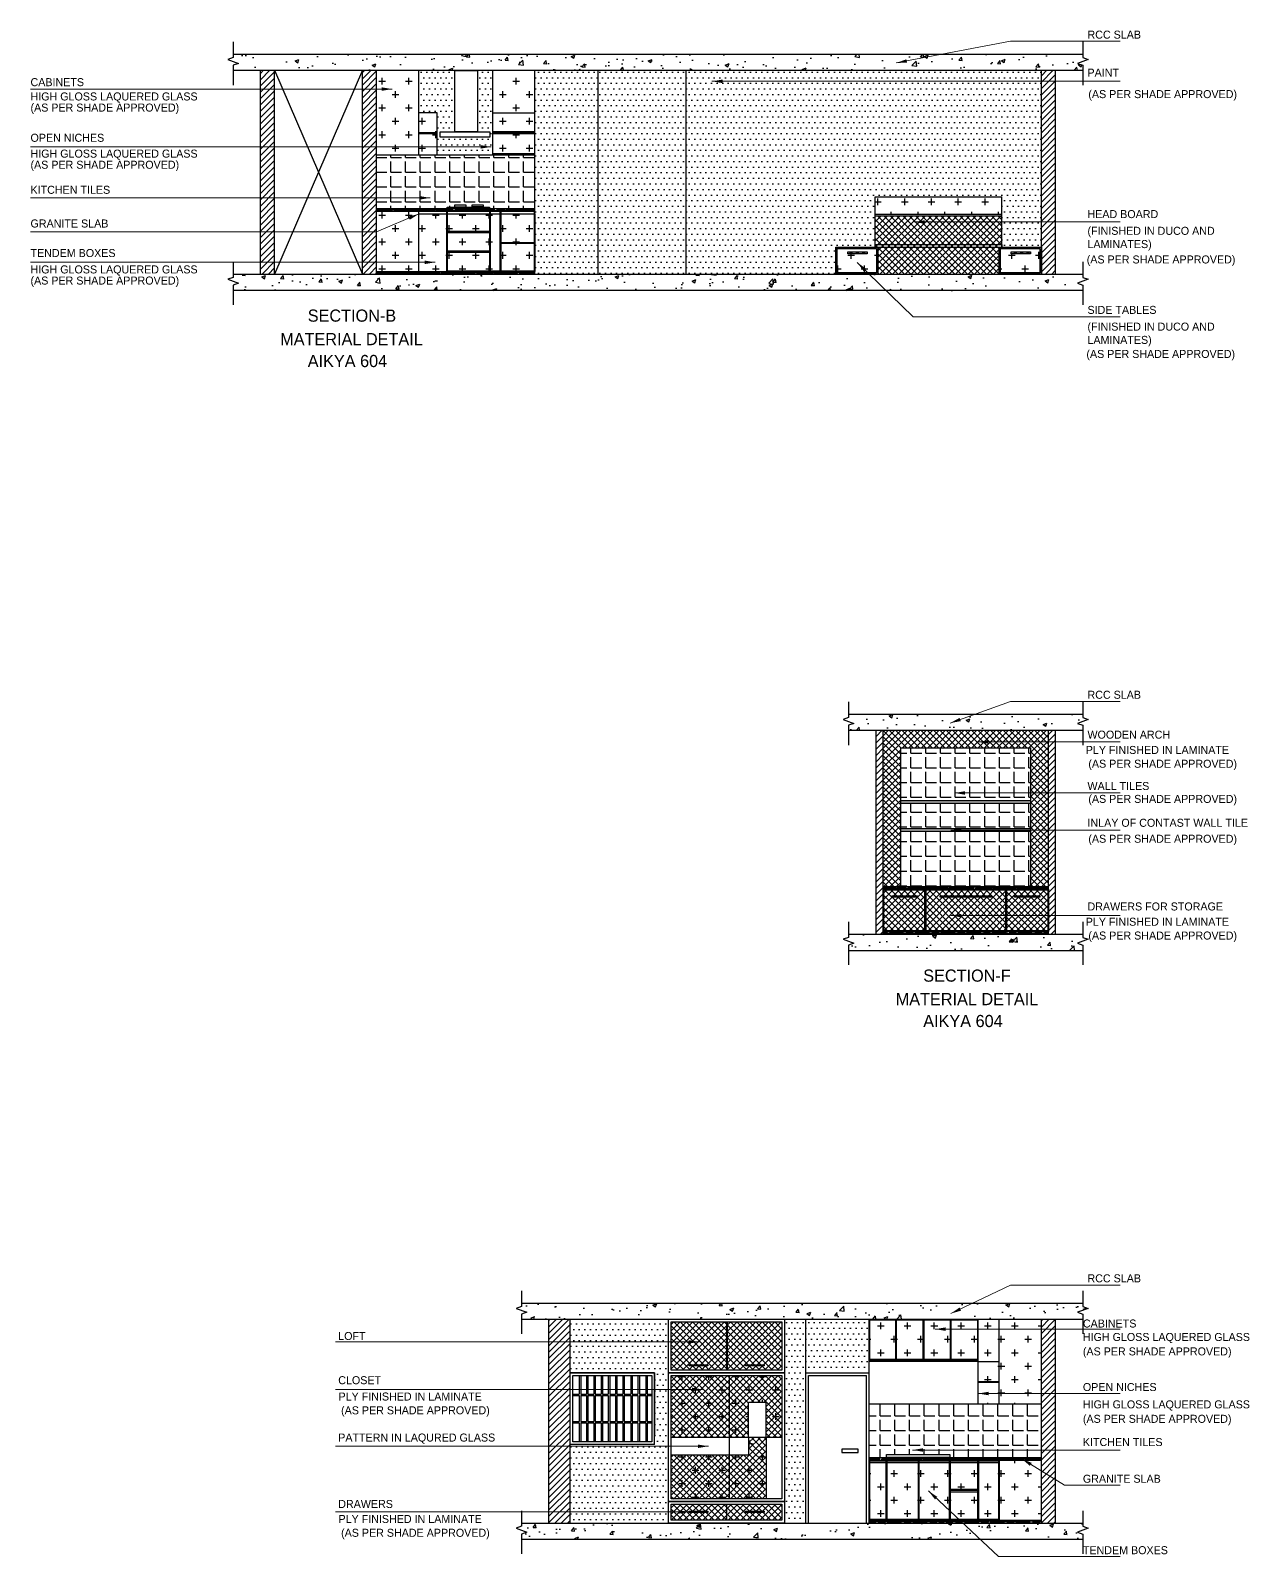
# Model space of a CAD drawing. Header units: millimetres. Extents: x -32588 to 76206, y -105754 to 17102.
# Drawn here: x -27884 to -10555, y -85562 to -63877 of the extents above; entities that cross this region are included whole.
import ezdxf

# ---------------------------------------------------------------- set-up
doc = ezdxf.new("R2010")
doc.units = ezdxf.units.MM
doc.header["$LTSCALE"] = 10
doc.layers.add('A--SPACEREF', color=3, linetype='Continuous')
doc.layers.add('DIMM-1', color=1, linetype='Continuous')
doc.styles.add('ISO', font='isocp2.shx', dxfattribs={"width": 0.8})
doc.dimstyles.new('A-DIM-100', dxfattribs={"dimscale": 100, "dimtxt": 2.25, "dimasz": 1.5, "dimexe": 1, "dimexo": 0.5, "dimgap": 0, "dimtad": 0, "dimdec": 0, "dimzin": 12, "dimdsep": 46, "dimtxsty": 'ISO', "dimblk": 'ARCHTICK', "dimcen": 1, "dimdle": 1, "dimclrd": 8, "dimclre": 8, "dimclrt": 256, "dimadec": 0, "dimazin": 3, "dimtfac": 1, "dimtdec": 0, "dimtmove": 1, "dimatfit": 2, "dimfxl": 1, "dimtvp": 0.75, "dimtolj": 1, "dimtzin": 12, "dimlwd": 18, "dimlwe": 18, "dimarcsym": 0})
pattern_1 = [(0, (-269821.57, -60023.206), (39.6875, 79.375), [0, -79.375])]
pattern_2 = [(0, (-269821.57, -60023.2), (190.5, 190.5), [95.25, -285.75]), (90, (-269773.94, -60070.83), (-190.5, 190.5), [95.25, -285.75])]
pattern_3 = [(0, (0, 5770.39), (55.88, 25.4), [381, -50.8, 127, -25.4]), (0, (33.782, 5783.09), (-25.4, 33.782), [76.2, -8.382, 152.4, -19.05]), (0, (12.7, 5791.979), (132.08, 17.018), [203.2, -35.56, 101.6, -25.4])]

# ---------------------------------------------------------------- blocks, each defined once
blk = doc.blocks.new('_ArchTick')
at = {"color": 0, "const_width": 0.15}
blk.add_lwpolyline([(-0.5, -0.5), (0.5, 0.5)], dxfattribs=at)

msp = doc.modelspace()

# ---------------------------------------------------------------- hatches: boundary and pattern name
h = msp.add_hatch()
h.set_pattern_fill('AR-CONC', color=256, scale=3, style=0)
h.set_pattern_definition([(50, (-269821.57, -60023.2), (546.554, -47.81726), [57.15, -628.65]), (355, (-269821.57, -60023.2), (-105.7285, 573.1699), [45.72, -502.92]), (100.451, (-269776, -60027.2), (440.8275, 525.3501), [48.57, -534.27]), (46.1842, (-269821.6, -59870.8), (813.2371, -126.127), [85.725, -942.975]), (96.6356, (-269753.8, -59881.3), (712.2127, 742.2767), [72.855, -801.405]), (351.184, (-269821.6, -59870.8), (712.2138, 742.2754), [68.58, -754.38]), (21, (-269745.37, -59908.9), (454.84464, -306.79656), [57.15, -628.65]), (326, (-269745.37, -59908.9), (185.4061, 552.5639), [45.72, -502.92]), (71.4514, (-269707.47, -59934.47), (640.2495, 245.7686), [48.57, -534.27]), (37.5, (-269821.57, -60023.2), (9.26581, 253.66512), [0, -496.824, 0, -510.54, 0, -504.825]), (7.5, (-269821.57, -60023.2), (200.459, 300.54172), [0, -291.084, 0, -485.394, 0, -192.405]), (327.5, (-269991.5, -60023.2), (406.77179, -17.18623), [0, -190.5, 0, -594.36, 0, -788.67]), (317.5, (-270067.7, -60023.2), (444.38754, 76.27947), [0, -247.65, 0, -394.716, 0, -560.07])])
h.paths.add_polyline_path([(-12998.9, -64343.4), (-12847.3, -64288.2), (-12923.1, -64260.6), (-12923.1, -64213.6), (-25003.5, -64213.6), (-25003.5, -64260.6), (-25079.3, -64288.2), (-24927.6, -64343.4), (-25003.5, -64371), (-25003.5, -64442.2), (-12923.1, -64442.2), (-12923.1, -64371)])
h.paths.add_polyline_path([(-12998.9, -67468), (-12847.3, -67412.8), (-12923.1, -67385.2), (-12923.1, -67338.2), (-25003.5, -67338.2), (-25003.5, -67385.2), (-25079.3, -67412.8), (-24927.6, -67468), (-25003.5, -67495.6), (-25003.5, -67569.5), (-12923.1, -67569.5), (-12923.1, -67495.6)])
h = msp.add_hatch()
h.set_pattern_fill('ANSI31', color=256, scale=20, style=0)
h.paths.add_polyline_path([(-24413.3, -64442.2), (-24613.3, -64442.2), (-24613.3, -67338.2), (-24413.3, -67338.2)])
h.paths.add_polyline_path([(-13313.3, -64442.2), (-13513.3, -64442.2), (-13513.3, -67338.2), (-13313.3, -67338.2)])
h = msp.add_hatch()
h.set_pattern_fill('ANSI31', color=256, scale=20, style=0)
h.paths.add_polyline_path([(-23163.3, -67338.2), (-22963.3, -67338.2), (-22963.3, -64442.2), (-23163.3, -64442.2)])
h = msp.add_hatch()
h.set_pattern_fill('CROSS', color=256, scale=30, style=0)
h.set_pattern_definition(pattern_2)
h.paths.add_polyline_path([(-22363.3, -64442.2), (-22963.3, -64442.2), (-22963.3, -65648.2), (-22363.3, -65648.2)])
h.paths.add_polyline_path([(-22103.3, -65048.2), (-22363.3, -65048.2), (-22363.3, -65328.4), (-22103.3, -65328.4)])
h.paths.add_polyline_path([(-22103.3, -65338.4), (-22363.3, -65338.4), (-22363.3, -65648.2), (-22103.3, -65648.2)])
h.paths.add_polyline_path([(-20713.3, -64442.2), (-21313.3, -64442.2), (-21313.3, -65048.2), (-20713.3, -65048.2)])
h.paths.add_polyline_path([(-20713.3, -65048.2), (-21313.3, -65048.2), (-21313.3, -65311.4), (-20713.3, -65311.4)])
h.paths.add_polyline_path([(-20713.3, -65341.4), (-21313.3, -65341.4), (-21313.3, -65628.2), (-20713.3, -65628.2)])
h.paths.add_polyline_path([(-22363.3, -66446.2), (-22963.3, -66446.2), (-22963.3, -67300.2), (-22363.3, -67300.2)])
h.paths.add_polyline_path([(-21969, -66484.2), (-22363.3, -66484.2), (-22363.3, -67300.2), (-21969, -67300.2)])
h.paths.add_polyline_path([(-21359.8, -67026.2), (-21959, -67026.2), (-21959, -67290.2), (-21359.8, -67290.2)])
h.paths.add_polyline_path([(-21359.8, -66746.2), (-21959, -66746.2), (-21959, -67006.2), (-21359.8, -67006.2)])
h.paths.add_polyline_path([(-21359.8, -66484.2), (-21959, -66484.2), (-21959, -66726.2), (-21359.8, -66726.2)])
h.paths.add_polyline_path([(-21209.8, -66484.2), (-21349.8, -66484.2), (-21349.8, -67290.2), (-21209.8, -67290.2)])
h.paths.add_polyline_path([(-20723.3, -66484.2), (-21199.8, -66484.2), (-21199.8, -66892.2), (-20723.3, -66892.2)])
h = msp.add_hatch()
h.set_pattern_fill('DOTS', color=256, scale=50, style=0)
h.set_pattern_definition(pattern_1)
h.paths.add_polyline_path([(-22103.3, -65048.2), (-22103.3, -65648.2), (-21313.3, -65648.2), (-21313.3, -64442.2), (-22363.3, -64442.2), (-22363.3, -65048.2)])
h.paths.add_polyline_path([(-21854, -64447), (-21530.3, -64447), (-21530.3, -65317.7), (-21352.7, -65317.7), (-21352.7, -65392.9), (-22060.7, -65392.9), (-22060.7, -65317.7), (-21854, -65317.7)], flags=16)
h = msp.add_hatch()
h.set_pattern_fill('DOTS', color=256, scale=50, style=0)
h.set_pattern_definition(pattern_1)
h.paths.add_polyline_path([(-19813.3, -64442.2), (-20713.3, -64442.2), (-20713.3, -66408.2), (-20713.3, -67338.2), (-19813.3, -67338.2)])
h.paths.add_polyline_path([(-18563.3, -64442.2), (-19813.3, -64442.2), (-19813.3, -67338.2), (-18563.3, -67338.2)])
h.paths.add_polyline_path([(-13513.3, -64442.2), (-18563.3, -64442.2), (-18563.3, -67338.2), (-16437.3, -67338.2), (-16437.3, -66956.2), (-15875.3, -66956.2), (-15875.3, -66918.2), (-15875.3, -66238.2), (-14075.3, -66238.2), (-14075.3, -66918.2), (-14075.3, -66956.2), (-13513.3, -66956.2)])
h = msp.add_hatch()
h.set_pattern_fill('ANGLE', color=256, scale=30, style=0)
h.set_pattern_definition([(0, (-269821.57, -60023.2), (0, 209.55), [152.4, -57.15]), (90, (-269821.57, -60023.2), (-209.55, 1e-14), [152.4, -57.15])])
h.paths.add_polyline_path([(-20713.3, -65648.2), (-22963.3, -65648.2), (-22963.3, -66408.2), (-21959, -66408.2), (-21959, -66385.3), (-21852.6, -66385.3), (-21852.6, -66355.1), (-21694.3, -66355.1), (-21694.3, -66385.3), (-21605.3, -66385.3), (-21605.3, -66354.4), (-21447, -66354.4), (-21447, -66385.3), (-21359.8, -66385.3), (-21359.8, -66408.2), (-20713.3, -66408.2)])
h = msp.add_hatch()
h.set_pattern_fill('CROSS', color=256, scale=30, style=0)
h.set_pattern_definition(pattern_2)
h.paths.add_polyline_path([(-15875.3, -66238.2), (-15875.3, -66488.2), (-14075.3, -66488.2), (-14075.3, -66238.2)])
h.paths.add_polyline_path([(-15857.3, -67318.2), (-15857.3, -66976.2), (-16417.3, -66976.2), (-16417.3, -67318.2)])
h.paths.add_polyline_path([(-15990.9, -67051), (-16264.7, -67051), (-16264.7, -67024.3), (-15990.9, -67024.3)], flags=16)
h.paths.add_polyline_path([(-13533.3, -67318.2), (-13533.3, -66976.2), (-14093.3, -66976.2), (-14093.3, -67318.2)])
h.paths.add_polyline_path([(-13940.7, -67051), (-13940.7, -67024.3), (-13666.9, -67024.3), (-13666.9, -67051)], flags=16)
h = msp.add_hatch()
h.set_pattern_fill('AR-RROOF', color=256, style=0)
h.paths.add_polyline_path([(-22363.3, -66446.2), (-22363.3, -66408.2), (-22963.3, -66408.2), (-22963.3, -66446.2)])
h = msp.add_hatch()
h.set_pattern_fill('AR-RROOF', color=256, style=0)
h.paths.add_polyline_path([(-20713.3, -66446.2), (-20713.3, -66408.2), (-22363.3, -66408.2), (-22363.3, -66446.2)])
h = msp.add_hatch()
h.set_pattern_fill('ANSI37', color=256, scale=20, style=0)
h.set_pattern_definition([(45, (-269821.57, -60023.206), (-44.90128, 44.90128), []), (135, (-269821.57, -60023.206), (-44.90128, -44.90128), [])])
h.paths.add_polyline_path([(-15837.3, -66956.2), (-16437.3, -66956.2), (-16437.3, -67338.2), (-15837.3, -67338.2)])
h.paths.add_polyline_path([(-15857.3, -67318.2), (-16417.3, -67318.2), (-16417.3, -66976.2), (-15857.3, -66976.2)], flags=16)
h.paths.add_polyline_path([(-15990.9, -67024.3), (-15990.9, -67051), (-16264.7, -67051), (-16264.7, -67024.3)], flags=0)
h.paths.add_polyline_path([(-13513.3, -66956.2), (-14113.3, -66956.2), (-14113.3, -67338.2), (-13513.3, -67338.2)])
h.paths.add_polyline_path([(-14093.3, -66976.2), (-13533.3, -66976.2), (-13533.3, -67318.2), (-14093.3, -67318.2)], flags=16)
h.paths.add_polyline_path([(-13940.7, -67024.3), (-13666.9, -67024.3), (-13666.9, -67051), (-13940.7, -67051)], flags=0)
h.paths.add_polyline_path([(-14113.3, -66956.2), (-15837.3, -66956.2), (-15837.3, -67338.2), (-14113.3, -67338.2)])
h.paths.add_polyline_path([(-14075.3, -66918.2), (-15875.3, -66918.2), (-15875.3, -66956.2), (-15837.3, -66956.2), (-14075.3, -66956.2)])
h.paths.add_polyline_path([(-14075.3, -66508.2), (-15875.3, -66508.2), (-15875.3, -66918.2), (-14075.3, -66918.2)])
h = msp.add_hatch()
h.set_pattern_fill('CROSS', color=256, scale=30, style=0)
h.set_pattern_definition(pattern_2)
h.paths.add_polyline_path([(-21199.8, -66902.2), (-21199.8, -67290.2), (-20723.3, -67290.2), (-20723.3, -66902.2)])
h = msp.add_hatch()
h.set_pattern_fill('AR-RROOF', color=256, style=0)
h.paths.add_polyline_path([(-22363.3, -67300.2), (-22363.3, -67338.2), (-20713.3, -67338.2), (-20713.3, -67300.2)])
h.paths.add_polyline_path([(-22963.3, -67300.2), (-22963.3, -67338.2), (-22363.3, -67338.2), (-22363.3, -67300.2)])
h = msp.add_hatch()
h.set_pattern_fill('AR-CONC', color=256, scale=3, style=0)
h.set_pattern_definition([(50, (-295326, -67439.5), (546.554, -47.81726), [57.15, -628.65]), (355, (-295326, -67439.5), (-105.7285, 573.1699), [45.72, -502.92]), (100.451, (-295280.45, -67443.5), (440.8275, 525.3501), [48.57, -534.27]), (46.1842, (-295326, -67287.1), (813.2371, -126.127), [85.725, -942.975]), (96.6356, (-295258.2, -67297.6), (712.2127, 742.2767), [72.855, -801.405]), (351.184, (-295326, -67287.1), (712.2138, 742.2754), [68.58, -754.38]), (21, (-295249.8, -67325.2), (454.84464, -306.79656), [57.15, -628.65]), (326, (-295249.8, -67325.2), (185.4061, 552.5639), [45.72, -502.92]), (71.4514, (-295211.9, -67350.76), (640.2495, 245.7686), [48.57, -534.27]), (37.5, (-295326, -67439.5), (9.26581, 253.66512), [0, -496.824, 0, -510.54, 0, -504.825]), (7.5, (-295326, -67439.5), (200.459, 300.54172), [0, -291.084, 0, -485.394, 0, -192.405]), (327.5, (-295495.92, -67439.5), (406.77179, -17.18623), [0, -190.5, 0, -594.36, 0, -788.67]), (317.5, (-295572.12, -67439.5), (444.38754, 76.27947), [0, -247.65, 0, -394.716, 0, -560.07])])
h.paths.add_polyline_path([(-12923.1, -73750.1), (-12998.9, -73722.5), (-12847.3, -73667.3), (-12923.1, -73639.7), (-12923.1, -73592.7), (-16253.5, -73592.7), (-16253.5, -73639.7), (-16329.3, -73667.3), (-16177.6, -73722.5), (-16253.5, -73750.1), (-16253.5, -73821.3), (-12923.1, -73821.3)])
h.paths.add_polyline_path([(-12998.9, -76847.1), (-12847.3, -76791.9), (-12923.1, -76764.3), (-12923.1, -76717.3), (-16253.5, -76717.3), (-16253.5, -76764.3), (-16329.3, -76791.9), (-16177.6, -76847.1), (-16253.5, -76874.7), (-16253.5, -76948.5), (-12923.1, -76948.5), (-12923.1, -76874.7)])
h = msp.add_hatch()
h.set_pattern_fill('ANSI31', color=256, scale=20, style=0)
h.set_pattern_definition([(45, (-295326, -67439.496), (-44.90128, 44.90128), [])])
h.paths.add_polyline_path([(-15763.3, -73821.3), (-15863.3, -73821.3), (-15863.3, -76717.3), (-15763.3, -76717.3)])
h.paths.add_polyline_path([(-13313.3, -73821.3), (-13413.3, -73821.3), (-13413.3, -76717.3), (-13313.3, -76717.3)])
h = msp.add_hatch()
h.set_pattern_fill('ANSI37', color=256, scale=20, style=0)
h.set_pattern_definition([(45, (-295326, -67439.496), (-44.90128, 44.90128), []), (135, (-295326, -67439.496), (-44.90128, -44.90128), [])])
h.paths.add_polyline_path([(-15173.3, -76089.3), (-15753.3, -76089.3), (-15753.3, -76669.3), (-15173.3, -76669.3)])
h.paths.add_polyline_path([(-15637.6, -76194.4), (-15637.6, -76173.2), (-15273.4, -76173.2), (-15273.4, -76194.4)], flags=16)
h.paths.add_polyline_path([(-14023.3, -76089.3), (-15153.3, -76089.3), (-15153.3, -76669.3), (-14023.3, -76669.3)])
h.paths.add_polyline_path([(-14952.4, -76194.4), (-14952.4, -76173.2), (-14223.9, -76173.2), (-14223.9, -76194.4)], flags=16)
h.paths.add_polyline_path([(-13423.3, -76089.3), (-14003.3, -76089.3), (-14003.3, -76669.3), (-13423.3, -76669.3)])
h.paths.add_polyline_path([(-13897, -76194.4), (-13897, -76173.2), (-13532.8, -76173.2), (-13532.8, -76194.4)], flags=16)
h.paths.add_polyline_path([(-13413.3, -73821.3), (-15763.3, -73821.3), (-15763.3, -76041.3), (-15513.3, -76041.3), (-15513.3, -74071.3), (-13663.3, -74071.3), (-13663.3, -76041.3), (-13413.3, -76041.3)])
h = msp.add_hatch()
h.set_pattern_fill('ANGLE', color=256, scale=30, style=0)
h.set_pattern_definition([(0, (-295326, -67439.5), (0, 209.55), [152.4, -57.15]), (90, (-295326, -67439.5), (-209.55, 1e-14), [152.4, -57.15])])
h.paths.add_polyline_path([(-13663.3, -74071.3), (-15513.3, -74071.3), (-15513.3, -74818.3), (-13663.3, -74818.3)])
h.paths.add_polyline_path([(-13663.3, -74856.3), (-15513.3, -74856.3), (-15513.3, -75218.3), (-13663.3, -75218.3)])
h.paths.add_polyline_path([(-13663.3, -75256.3), (-15513.3, -75256.3), (-15513.3, -76041.3), (-13663.3, -76041.3)])
h = msp.add_hatch(color=256)
h.paths.add_polyline_path([(-13663.3, -74818.3), (-15513.3, -74818.3), (-15513.3, -74856.3), (-13663.3, -74856.3)])
h.paths.add_polyline_path([(-13663.3, -75218.3), (-15513.3, -75218.3), (-15513.3, -75256.3), (-13663.3, -75256.3)])
h = msp.add_hatch()
h.set_pattern_fill('AR-RROOF', color=256, style=0)
h.paths.add_polyline_path([(-15763.3, -76041.3), (-15763.3, -76079.3), (-15163.3, -76079.3), (-13413.3, -76079.3), (-13413.3, -76041.3)])
h.paths.add_polyline_path([(-13413.3, -76717.3), (-13413.3, -76679.3), (-14013.3, -76679.3), (-15763.3, -76679.3), (-15763.3, -76717.3)])
h = msp.add_hatch()
h.set_pattern_fill('AR-CONC', color=256, scale=3, style=0)
h.set_pattern_definition([(50, (-288640.84, -75808.56), (546.554, -47.81726), [57.15, -628.65]), (355, (-288640.84, -75808.56), (-105.7285, 573.1699), [45.72, -502.92]), (100.451, (-288595.3, -75812.55), (440.8275, 525.3501), [48.57, -534.27]), (46.1842, (-288640.84, -75656.16), (813.2371, -126.127), [85.725, -942.975]), (96.6356, (-288573.1, -75666.7), (712.2127, 742.2767), [72.855, -801.405]), (351.184, (-288640.8, -75656.2), (712.2138, 742.2754), [68.58, -754.38]), (21, (-288564.64, -75694.26), (454.84464, -306.79656), [57.15, -628.65]), (326, (-288564.64, -75694.26), (185.4061, 552.5639), [45.72, -502.92]), (71.4514, (-288526.74, -75719.83), (640.2495, 245.7686), [48.57, -534.27]), (37.5, (-288640.84, -75808.56), (9.26581, 253.66512), [0, -496.824, 0, -510.54, 0, -504.825]), (7.5, (-288640.84, -75808.56), (200.459, 300.54172), [0, -291.084, 0, -485.394, 0, -192.405]), (327.5, (-288810.77, -75808.56), (406.77179, -17.18623), [0, -190.5, 0, -594.36, 0, -788.67]), (317.5, (-288886.97, -75808.56), (444.38754, 76.27947), [0, -247.65, 0, -394.716, 0, -560.07])])
h.paths.add_polyline_path([(-12847.3, -82036.4), (-12923.1, -82008.8), (-12923.1, -81961.8), (-20903.5, -81961.8), (-20903.5, -82008.8), (-20979.3, -82036.4), (-20827.6, -82091.6), (-20903.5, -82119.2), (-20903.5, -82190.4), (-12923.1, -82190.4), (-12923.1, -82119.2), (-12998.9, -82091.6)])
h.paths.add_polyline_path([(-12998.9, -85216.2), (-12847.3, -85161), (-12923.1, -85133.4), (-12923.1, -85086.4), (-20903.5, -85086.4), (-20903.5, -85133.4), (-20979.3, -85161), (-20827.6, -85216.2), (-20903.5, -85243.8), (-20903.5, -85317.6), (-12923.1, -85317.6), (-12923.1, -85243.8)])
h = msp.add_hatch()
h.set_pattern_fill('ANSI31', color=256, scale=20, style=0)
h.set_pattern_definition([(45, (-288640.84, -75808.56), (-44.90128, 44.90128), [])])
h.paths.add_polyline_path([(-20213.3, -82190.4), (-20513.3, -82190.4), (-20513.3, -85086.4), (-20213.3, -85086.4)])
h.paths.add_polyline_path([(-13313.3, -82190.4), (-13513.3, -82190.4), (-13513.3, -85086.4), (-13313.3, -85086.4)])
h = msp.add_hatch()
h.set_pattern_fill('DOTS', color=256, scale=50, style=0)
h.set_pattern_definition([(0, (0, 5770.39), (39.6875, 79.375), [0, -79.375])])
h.paths.add_polyline_path([(-20213.3, -83970.1), (-20213.3, -85086.4), (-18813.3, -85086.4), (-18813.3, -84782.4), (-18813.3, -82952.4), (-18813.3, -82190.4), (-20213.3, -82190.4), (-20213.3, -82952.4), (-19013.3, -82952.4), (-19013.3, -83852.4), (-19013.3, -83970.1)])
h = msp.add_hatch()
h.set_pattern_fill('ANSI37', color=256, scale=20, style=0)
h.set_pattern_definition([(45, (-288640.84, -75808.56), (-44.90128, 44.90128), []), (135, (-288640.84, -75808.56), (-44.90128, -44.90128), [])])
h.paths.add_polyline_path([(-17950.3, -82990.4), (-18775.3, -82990.4), (-18775.3, -83867.4), (-17950.3, -83867.4)])
h.paths.add_polyline_path([(-17950.3, -84117.4), (-18775.3, -84117.4), (-18775.3, -84744.4), (-17950.3, -84744.4)])
h.paths.add_polyline_path([(-17425.3, -83867.4), (-17675.3, -83867.4), (-17675.3, -84117.4), (-17950.3, -84117.4), (-17950.3, -84744.4), (-17425.3, -84744.4)])
h.paths.add_polyline_path([(-17201.3, -82990.4), (-17950.3, -82990.4), (-17950.3, -83867.4), (-17675.3, -83867.4), (-17675.3, -83367.4), (-17425.3, -83367.4), (-17425.3, -83867.4), (-17201.3, -83867.4)])
h.paths.add_polyline_path([(-17988.3, -82228.4), (-18775.3, -82228.4), (-18775.3, -82914.4), (-17988.3, -82914.4)])
h.paths.add_polyline_path([(-18256.3, -82837.5), (-18256.3, -82854.3), (-18521.2, -82854.3), (-18521.2, -82837.5)], flags=16)
h.paths.add_polyline_path([(-17201.3, -82228.4), (-17978.3, -82228.4), (-17978.3, -82914.4), (-17201.3, -82914.4)])
h.paths.add_polyline_path([(-17456, -82837.5), (-17456, -82854.3), (-17720.9, -82854.3), (-17720.9, -82837.5)], flags=16)
h.paths.add_polyline_path([(-17988.3, -84820.4), (-18775.3, -84820.4), (-18775.3, -85048.4), (-17988.3, -85048.4)])
h.paths.add_polyline_path([(-18256.3, -84937.4), (-18521.2, -84937.4), (-18521.2, -84920.5), (-18256.3, -84920.5)], flags=16)
h.paths.add_polyline_path([(-17201.3, -84820.4), (-17988.3, -84820.4), (-17988.3, -85048.4), (-17201.3, -85048.4)])
h.paths.add_polyline_path([(-17720.9, -84920.5), (-17456, -84920.5), (-17456, -84937.4), (-17720.9, -84937.4)], flags=16)
h = msp.add_hatch()
h.set_pattern_fill('DOTS', color=256, scale=50, style=0)
h.set_pattern_definition([(0, (-288640.84, -75808.56), (39.6875, 79.375), [0, -79.375])])
h.paths.add_polyline_path([(-15963.3, -82190.4), (-16863.3, -82190.4), (-16863.3, -82952.4), (-15963.3, -82952.4)])
h.paths.add_polyline_path([(-16863.3, -82190.4), (-17163.3, -82190.4), (-17163.3, -82952.4), (-17163.3, -84782.4), (-17163.3, -85086.4), (-16863.3, -85086.4)])
h = msp.add_hatch()
h.set_pattern_fill('CROSS', color=256, scale=30, style=0)
h.set_pattern_definition([(0, (-288640.84, -75808.56), (190.5, 190.5), [95.25, -285.75]), (90, (-288593.21, -75856.19), (-190.5, 190.5), [95.25, -285.75])])
h.paths.add_polyline_path([(-14113.3, -85048.4), (-13513.3, -85048.4), (-13513.3, -84194.4), (-14113.3, -84194.4)])
h.paths.add_polyline_path([(-14123.3, -84224.4), (-14403.3, -84224.4), (-14403.3, -85038.4), (-14123.3, -85038.4)])
h.paths.add_polyline_path([(-14423.3, -84224.4), (-14803.3, -84224.4), (-14803.3, -84611.4), (-14423.3, -84611.4)])
h.paths.add_polyline_path([(-14423.3, -84641.4), (-14803.3, -84641.4), (-14803.3, -85038.4), (-14423.3, -85038.4)])
h.paths.add_polyline_path([(-15253.3, -85038.4), (-14823.3, -85038.4), (-14823.3, -84224.4), (-15253.3, -84224.4)])
h.paths.add_polyline_path([(-15703.3, -85038.4), (-15263.3, -85038.4), (-15263.3, -84224.4), (-15703.3, -84224.4)])
h.paths.add_polyline_path([(-15953.3, -85038.4), (-15723.3, -85038.4), (-15723.3, -84224.4), (-15953.3, -84224.4)])
h.paths.add_polyline_path([(-14113.3, -83396.4), (-13513.3, -83396.4), (-13513.3, -82190.4), (-14113.3, -82190.4)])
h.paths.add_polyline_path([(-14113.3, -83083.5), (-14413.3, -83083.5), (-14413.3, -83396.4), (-14113.3, -83396.4)])
h.paths.add_polyline_path([(-14113.3, -83073.5), (-14113.3, -82793.4), (-14413.3, -82793.4), (-14413.3, -83073.5)])
h.paths.add_polyline_path([(-14113.3, -82190.4), (-14413.3, -82190.4), (-14413.3, -82793.4), (-14113.3, -82793.4)])
h.paths.add_polyline_path([(-14423.3, -82200.4), (-14800.8, -82200.4), (-14800.8, -82763.4), (-14423.3, -82763.4)])
h.paths.add_polyline_path([(-14810.8, -82200.4), (-15178.3, -82200.4), (-15178.3, -82763.4), (-14810.8, -82763.4)])
h.paths.add_polyline_path([(-15198.3, -82200.4), (-15575.8, -82200.4), (-15575.8, -82763.4), (-15198.3, -82763.4)])
h.paths.add_polyline_path([(-15953.3, -82763.4), (-15585.8, -82763.4), (-15585.8, -82200.4), (-15953.3, -82200.4)])
h = msp.add_hatch()
h.set_pattern_fill('CROSS', color=256, scale=30, style=0)
h.set_pattern_definition([(0, (0, 5770.39), (190.5, 190.5), [95.25, -285.75]), (90, (47.62, 5722.76), (-190.5, 190.5), [95.25, -285.75])])
h.paths.add_polyline_path([(-17950.3, -84117.4), (-17950.3, -83867.4), (-18775.3, -83867.4), (-18775.3, -84117.4)], flags=16)
h.paths.add_polyline_path([(-17675.3, -84117.4), (-17675.3, -83867.4), (-17950.3, -83867.4), (-17950.3, -84117.4)], flags=16)
h.paths.add_polyline_path([(-17425.3, -83367.4), (-17675.3, -83367.4), (-17675.3, -83867.4), (-17425.3, -83867.4)], flags=16)
h.paths.add_polyline_path([(-18775.3, -84744.4), (-17425.3, -84744.4), (-17425.3, -83867.4), (-17201.3, -83867.4), (-17201.3, -82990.4), (-18775.3, -82990.4)])
h = msp.add_hatch()
h.set_pattern_fill('ANGLE', color=256, scale=30, style=0)
h.set_pattern_definition([(0, (-288640.84, -75808.56), (0, 209.55), [152.4, -57.15]), (90, (-288640.84, -75808.56), (-209.55, 1e-14), [152.4, -57.15])])
h.paths.add_polyline_path([(-13513.3, -84156.4), (-13513.3, -83396.4), (-15963.3, -83396.4), (-15963.3, -84156.4), (-15713.3, -84156.4), (-15713.3, -84113.8), (-14813.3, -84113.8), (-14813.3, -84156.4)])
h = msp.add_hatch()
h.set_pattern_fill('AR-RROOF', color=256, style=0)
h.set_pattern_definition(pattern_3)
h.paths.add_polyline_path([(-15963.3, -84156.4), (-15963.3, -84194.4), (-15713.3, -84194.4), (-14813.3, -84194.4), (-13513.3, -84194.4), (-13513.3, -84156.4)])
h.paths.add_polyline_path([(-14113.3, -85086.4), (-14113.3, -85048.4), (-14413.3, -85048.4), (-14813.3, -85048.4), (-15713.3, -85048.4), (-15963.3, -85048.4), (-15963.3, -85086.4)])
h = msp.add_hatch()
h.set_pattern_fill('AR-RROOF', color=256, style=0)
h.set_pattern_definition(pattern_3)
h.paths.add_polyline_path([(-14113.3, -85048.4), (-14113.3, -85086.4), (-13513.3, -85086.4), (-13513.3, -85048.4)])

# ---------------------------------------------------------------- linework, layer by layer
for p, q in [((-25003.5, -64213.6), (-12923.1, -64213.6)), ((-25003.5, -64442.2), (-12923.1, -64442.2)), ((-24613.3, -67338.2), (-24613.3, -64442.2)), ((-24613.3, -67338.2), (-24613.3, -64442.2)), ((-24413.3, -67338.2), (-24413.3, -64442.2)), ((-23163.3, -64442.2), (-24413.3, -67338.2)), ((-24413.3, -64442.2), (-23163.3, -67338.2)), ((-23163.3, -67338.2), (-23163.3, -64442.2)), ((-22963.3, -67338.2), (-22963.3, -64442.2)), ((-22363.3, -65648.2), (-22363.3, -64442.2)), ((-21313.3, -65648.2, 0), (-21313.3, -64442.2, 0)), ((-20713.3, -66408.2, 0), (-20713.3, -64442.2, 0)), ((-19813.3, -67338.2), (-19813.3, -64442.2)), ((-18563.3, -67338.2), (-18563.3, -64442.2)), ((-13513.3, -67338.2), (-13513.3, -64442.2)), ((-13313.3, -67338.2), (-13313.3, -64442.2)), ((-22103.3, -65048.2, 0), (-22363.3, -65048.2)), ((-22103.3, -65648.2, 0), (-22103.3, -65048.2, 0)), ((-21313.3, -65048.2), (-20713.3, -65048.2, 0)), ((-22363.3, -65328.4), (-22103.3, -65328.4)), ((-22363.3, -65338.4), (-22103.3, -65338.4)), ((-21313.3, -65311.4), (-20713.3, -65311.4)), ((-21313.3, -65331.4), (-20713.3, -65331.4)), ((-21313.3, -65341.4), (-20713.3, -65341.4)), ((-20713.3, -65648.2), (-22963.3, -65648.2)), ((-20713.3, -65628.2), (-21313.3, -65628.2)), ((-15875.3, -66238.2), (-14075.3, -66238.2)), ((-15875.3, -66918.2), (-15875.3, -66238.2)), ((-14075.3, -66918.2), (-14075.3, -66238.2)), ((-22963.3, -66408.2), (-20713.3, -66408.2)), ((-22963.3, -66446.2), (-20713.3, -66446.2)), ((-22363.3, -67338.2), (-22363.3, -66408.2)), ((-22363.3, -66484.2), (-21969, -66484.2)), ((-21969, -66446.2), (-21969, -67300.2)), ((-21959, -66446.2), (-21959, -67290.2)), ((-21959, -66484.2), (-21359.8, -66484.2)), ((-21359.8, -66446.2), (-21359.8, -67290.2)), ((-21349.8, -66446.2), (-21349.8, -67290.2)), ((-21349.8, -66484.2), (-21209.8, -66484.2)), ((-21209.8, -66446.2), (-21209.8, -67290.2)), ((-21199.8, -66446.2), (-21199.8, -67290.2)), ((-21199.8, -66484.2), (-20723.3, -66484.2)), ((-20723.3, -66446.2), (-20723.3, -66892.2)), ((-20713.3, -67338.2, 0), (-20713.3, -66408.2, 0)), ((-20713.3, -66484.2), (-20713.3, -67300.2)), ((-15875.3, -66488.2), (-14075.3, -66488.2)), ((-15875.3, -66508.2), (-14075.3, -66508.2)), ((-21959, -66726.2), (-21359.8, -66726.2)), ((-21959, -66746.2), (-21359.8, -66746.2)), ((-21959, -67006.2), (-21359.8, -67006.2)), ((-20723.3, -66892.2), (-21199.8, -66892.2)), ((-20723.3, -66902.2), (-21199.8, -66902.2)), ((-20723.3, -66902.2), (-20723.3, -67290.2)), ((-15875.3, -66956.2), (-15875.3, -66918.2)), ((-15875.3, -66918.2), (-14075.3, -66918.2)), ((-15875.3, -66956.2), (-14075.3, -66956.2)), ((-15837.3, -66956.2), (-15837.3, -67338.2)), ((-14113.3, -67338.2), (-14113.3, -66956.2)), ((-14113.3, -66956.2), (-14113.3, -67338.2)), ((-14075.3, -66956.2), (-14075.3, -66918.2)), ((-14075.3, -66918.2), (-14075.3, -66956.2)), ((-21959, -67026.2), (-21359.8, -67026.2)), ((-25003.5, -67338.2), (-12923.1, -67338.2)), ((-22963.3, -67300.2), (-20713.3, -67300.2)), ((-21959, -67290.2), (-21359.8, -67290.2)), ((-21349.8, -67290.2), (-21209.8, -67290.2)), ((-21199.8, -67290.2), (-20723.3, -67290.2)), ((-12923.1, -67569.5), (-25003.5, -67569.5)), ((-12923.1, -67569.5), (-25003.5, -67569.5)), ((-16253.5, -73592.7), (-12923.1, -73592.7)), ((-16253.5, -73821.3), (-12923.1, -73821.3)), ((-15863.3, -76717.3), (-15863.3, -73821.3)), ((-15763.3, -76717.3), (-15763.3, -73821.3)), ((-13413.3, -76717.3), (-13413.3, -73821.3)), ((-13313.3, -76717.3), (-13313.3, -73821.3)), ((-15513.3, -76041.3), (-15513.3, -74071.3)), ((-15513.3, -74071.3), (-13663.3, -74071.3)), ((-13663.3, -76041.3), (-13663.3, -74071.3)), ((-15513.3, -74818.3), (-13663.3, -74818.3)), ((-15513.3, -74856.3), (-13663.3, -74856.3)), ((-15513.3, -75218.3), (-13663.3, -75218.3)), ((-15513.3, -75256.3), (-13663.3, -75256.3)), ((-15763.3, -76041.3), (-13413.3, -76041.3)), ((-15763.3, -76079.3), (-13413.3, -76079.3)), ((-16253.5, -76717.3), (-12923.1, -76717.3)), ((-15763.3, -76679.3), (-13413.3, -76679.3)), ((-16253.5, -76948.5), (-12923.1, -76948.5)), ((-20903.5, -81961.8), (-12923.1, -81961.8)), ((-20903.5, -82190.4), (-12923.1, -82190.4)), ((-20513.3, -85086.4), (-20513.3, -82190.4)), ((-20513.3, -85086.4), (-20513.3, -82190.8)), ((-20213.3, -85086.4), (-20213.3, -82190.4)), ((-18813.3, -85086.4), (-18813.3, -82190.4)), ((-17988.3, -82228.4), (-17988.3, -82914.4)), ((-17978.3, -82228.4), (-17978.3, -82914.4)), ((-17163.3, -82190.4), (-17163.3, -85086.4)), ((-16863.3, -85086.4), (-16863.3, -82190.4)), ((-15963.3, -85086.4), (-15963.3, -82190.4)), ((-15585.8, -82200.4), (-15585.8, -82783.4)), ((-15575.8, -82200.4), (-15575.8, -82783.4)), ((-15188.3, -82793.4), (-15188.3, -82190.4)), ((-14810.8, -82200.4), (-14810.8, -82783.4)), ((-14800.8, -82200.4), (-14800.8, -82783.4)), ((-14413.3, -83396.4), (-14413.3, -82190.4)), ((-14113.3, -83396.4), (-14113.3, -82190.4)), ((-13513.3, -85086.4), (-13513.3, -82190.4)), ((-13513.3, -85086.4), (-13513.3, -82190.4)), ((-13313.3, -85086.4), (-13313.3, -82190.4)), ((-14413.3, -82793.4), (-15963.3, -82793.4)), ((-14413.3, -82793.4), (-14113.3, -82793.4)), ((-19013.3, -82952.4), (-20213.3, -82952.4)), ((-20082.7, -82990.4), (-20082.7, -83255.8)), ((-20062.7, -82990.4), (-20062.7, -83255.8)), ((-19979.6, -82990.4), (-19979.6, -83255.8)), ((-19979.6, -82990.4), (-19979.6, -83255.8)), ((-19959.6, -82990.4), (-19959.6, -83255.8)), ((-19959.6, -82990.4), (-19959.6, -83255.8)), ((-19876.4, -82990.4), (-19876.4, -83255.8)), ((-19856.4, -82990.4), (-19856.4, -83255.8)), ((-19773.3, -82990.4), (-19773.3, -83255.8)), ((-19773.3, -82990.4), (-19773.3, -83255.8)), ((-19753.3, -82990.4), (-19753.3, -83255.8)), ((-19753.3, -82990.4), (-19753.3, -83255.8)), ((-19670.1, -82990.4), (-19670.1, -83255.8)), ((-19670.1, -82990.4), (-19670.1, -83255.8)), ((-19650.1, -82990.4), (-19650.1, -83255.8)), ((-19650.1, -82990.4), (-19650.1, -83255.8)), ((-19567, -82990.4), (-19567, -83255.8)), ((-19567, -82990.4), (-19567, -83255.8)), ((-19547, -82990.4), (-19547, -83255.8)), ((-19547, -82990.4), (-19547, -83255.8)), ((-19463.8, -82990.4), (-19463.8, -83255.8)), ((-19443.8, -82990.4), (-19443.8, -83255.8)), ((-19351.3, -82990.4), (-19351.3, -83255.8)), ((-19331.3, -82990.4), (-19331.3, -83255.8)), ((-19331.3, -82990.4), (-19331.3, -83255.8)), ((-19248.1, -82990.4), (-19248.1, -83255.8)), ((-19228.1, -82990.4), (-19228.1, -83255.8)), ((-19135.6, -82990.4), (-19135.6, -83255.8)), ((-19115.6, -82990.4), (-19115.6, -83255.8)), ((-19013.3, -83970.1), (-19013.3, -82952.4)), ((-17950.3, -82990.4), (-17950.3, -84744.4)), ((-16863.3, -82952.4), (-15963.3, -82952.4)), ((-16825.3, -85086.4), (-16825.3, -82990.4)), ((-16825.3, -82990.4), (-16001.3, -82990.4)), ((-16001.3, -85086.4), (-16001.3, -82990.4)), ((-20175.3, -83255.8), (-20082.7, -83255.8)), ((-20062.7, -83255.8), (-19979.6, -83255.8)), ((-19959.6, -83255.8), (-19876.4, -83255.8)), ((-19856.4, -83255.8), (-19773.3, -83255.8)), ((-19753.3, -83255.8), (-19670.1, -83255.8)), ((-19650.1, -83255.8), (-19567, -83255.8)), ((-19547, -83255.8), (-19463.8, -83255.8)), ((-19443.8, -83255.8), (-19351.3, -83255.8)), ((-19331.3, -83255.8), (-19248.1, -83255.8)), ((-19228.1, -83255.8), (-19135.6, -83255.8)), ((-19115.6, -83255.8), (-19051.3, -83255.8)), ((-14413.3, -83073.5, 0), (-14113.3, -83073.5, 0)), ((-14413.3, -83083.5, 0), (-14113.3, -83083.5, 0)), ((-20175.3, -83275.8), (-20082.7, -83275.8)), ((-20082.7, -83275.8), (-20082.7, -83643.7)), ((-20062.7, -83275.8), (-20062.7, -83643.7)), ((-20062.7, -83275.8), (-19979.6, -83275.8)), ((-19979.6, -83275.8), (-19979.6, -83643.7)), ((-19979.6, -83275.8), (-19979.6, -83643.7)), ((-19959.6, -83275.8), (-19959.6, -83643.7)), ((-19959.6, -83275.8), (-19959.6, -83643.7)), ((-19959.6, -83275.8), (-19876.4, -83275.8)), ((-19876.4, -83275.8), (-19876.4, -83643.7)), ((-19856.4, -83275.8), (-19856.4, -83643.7)), ((-19856.4, -83275.8), (-19773.3, -83275.8)), ((-19773.3, -83275.8), (-19773.3, -83643.7)), ((-19773.3, -83275.8), (-19773.3, -83643.7)), ((-19753.3, -83275.8), (-19753.3, -83643.7)), ((-19753.3, -83275.8), (-19753.3, -83643.7)), ((-19753.3, -83275.8), (-19670.1, -83275.8)), ((-19670.1, -83275.8), (-19670.1, -83643.7)), ((-19670.1, -83275.8), (-19670.1, -83643.7)), ((-19650.1, -83275.8), (-19650.1, -83643.7)), ((-19650.1, -83275.8), (-19650.1, -83643.7)), ((-19650.1, -83275.8), (-19567, -83275.8)), ((-19567, -83275.8), (-19567, -83643.7)), ((-19567, -83275.8), (-19567, -83643.7)), ((-19547, -83275.8), (-19547, -83643.7)), ((-19547, -83275.8), (-19547, -83643.7)), ((-19547, -83275.8), (-19463.8, -83275.8)), ((-19463.8, -83275.8), (-19463.8, -83643.7)), ((-19443.8, -83275.8), (-19443.8, -83643.7)), ((-19443.8, -83275.8), (-19351.3, -83275.8)), ((-19351.3, -83275.8), (-19351.3, -83643.7)), ((-19351.3, -83275.8), (-19351.3, -83643.7)), ((-19331.3, -83275.8), (-19331.3, -83643.7)), ((-19331.3, -83275.8), (-19331.3, -83643.7)), ((-19331.3, -83275.8), (-19248.1, -83275.8)), ((-19248.1, -83275.8), (-19248.1, -83643.7)), ((-19228.1, -83275.8), (-19228.1, -83643.7)), ((-19228.1, -83275.8), (-19135.6, -83275.8)), ((-19135.6, -83275.8), (-19135.6, -83643.7)), ((-19115.6, -83275.8), (-19115.6, -83643.7)), ((-19115.6, -83275.8), (-19051.3, -83275.8)), ((-17675.3, -83867.4), (-17675.3, -83367.4)), ((-17675.3, -83367.4), (-17425.3, -83367.4)), ((-17425.3, -83867.4), (-17425.3, -83367.4)), ((-13513.3, -83396.4), (-15963.3, -83396.4)), ((-20175.3, -83643.7), (-20082.7, -83643.7)), ((-20175.3, -83663.7), (-20082.7, -83663.7)), ((-20082.7, -83663.7), (-20082.7, -83932.1)), ((-20062.7, -83643.7), (-19979.6, -83643.7)), ((-20062.7, -83663.7), (-20062.7, -83932.1)), ((-20062.7, -83663.7), (-19979.6, -83663.7)), ((-19979.6, -83663.7), (-19979.6, -83932.1)), ((-19979.6, -83663.7), (-19979.6, -83932.1)), ((-19959.6, -83643.7), (-19876.4, -83643.7)), ((-19959.6, -83663.7), (-19959.6, -83932.1)), ((-19959.6, -83663.7), (-19959.6, -83932.1)), ((-19959.6, -83663.7), (-19876.4, -83663.7)), ((-19876.4, -83663.7), (-19876.4, -83932.1)), ((-19856.4, -83643.7), (-19773.3, -83643.7)), ((-19856.4, -83663.7), (-19856.4, -83932.1)), ((-19856.4, -83663.7), (-19773.3, -83663.7)), ((-19773.3, -83663.7), (-19773.3, -83932.1)), ((-19773.3, -83663.7), (-19773.3, -83932.1)), ((-19753.3, -83643.7), (-19670.1, -83643.7)), ((-19753.3, -83663.7), (-19753.3, -83932.1)), ((-19753.3, -83663.7), (-19753.3, -83932.1)), ((-19753.3, -83663.7), (-19670.1, -83663.7)), ((-19670.1, -83663.7), (-19670.1, -83932.1)), ((-19670.1, -83663.7), (-19670.1, -83932.1)), ((-19650.1, -83643.7), (-19567, -83643.7)), ((-19650.1, -83663.7), (-19650.1, -83932.1)), ((-19650.1, -83663.7), (-19650.1, -83932.1)), ((-19650.1, -83663.7), (-19567, -83663.7)), ((-19567, -83663.7), (-19567, -83932.1)), ((-19567, -83663.7), (-19567, -83932.1)), ((-19547, -83643.7), (-19463.8, -83643.7)), ((-19547, -83663.7), (-19547, -83932.1)), ((-19547, -83663.7), (-19547, -83932.1)), ((-19547, -83663.7), (-19463.8, -83663.7)), ((-19463.8, -83663.7), (-19463.8, -83932.1)), ((-19443.8, -83643.7), (-19351.3, -83643.7)), ((-19443.8, -83663.7), (-19443.8, -83932.1)), ((-19443.8, -83663.7), (-19351.3, -83663.7)), ((-19351.3, -83663.7), (-19351.3, -83932.1)), ((-19351.3, -83663.7), (-19351.3, -83932.1)), ((-19331.3, -83643.7), (-19248.1, -83643.7)), ((-19331.3, -83663.7), (-19331.3, -83932.1)), ((-19331.3, -83663.7), (-19331.3, -83932.1)), ((-19331.3, -83663.7), (-19248.1, -83663.7)), ((-19248.1, -83663.7), (-19248.1, -83932.1)), ((-19228.1, -83643.7), (-19135.6, -83643.7)), ((-19228.1, -83663.7), (-19228.1, -83932.1)), ((-19228.1, -83663.7), (-19135.6, -83663.7)), ((-19135.6, -83663.7), (-19135.6, -83932.1)), ((-19115.6, -83643.7), (-19051.3, -83643.7)), ((-19115.6, -83663.7), (-19115.6, -83932.1)), ((-19115.6, -83663.7), (-19051.3, -83663.7)), ((-18775.3, -83867.4), (-17675.3, -83867.4)), ((-17675.3, -83867.4), (-17675.3, -84117.4)), ((-17675.3, -83867.4), (-17425.3, -83867.4)), ((-17425.3, -83867.4), (-17201.3, -83867.4)), ((-17425.3, -83867.4), (-17425.3, -84744.4)), ((-19013.3, -83970.1), (-20213.3, -83970.1)), ((-19051.3, -83932.1), (-20175.3, -83932.1)), ((-18775.3, -84117.4), (-17675.3, -84117.4)), ((-15963.3, -84156.4), (-13513.3, -84156.4)), ((-15963.3, -84194.4), (-13513.3, -84194.4)), ((-15953.3, -84224.4), (-15723.3, -84224.4)), ((-15713.3, -85048.4), (-15713.3, -84194.4)), ((-15703.3, -84224.4), (-15263.3, -84224.4)), ((-15263.3, -84204.4), (-15263.3, -85038.4)), ((-15253.3, -84204.4), (-15253.3, -85038.4)), ((-15253.3, -84224.4), (-14823.3, -84224.4)), ((-14813.3, -85048.4), (-14813.3, -84194.4)), ((-14803.3, -84224.4), (-14423.3, -84224.4)), ((-14413.3, -85048.4), (-14413.3, -84194.4)), ((-14403.3, -84224.4), (-14123.3, -84224.4)), ((-14113.3, -85086.4), (-14113.3, -84194.4)), ((-14803.3, -84641.4), (-14423.3, -84641.4)), ((-17988.3, -84820.4), (-17988.3, -85048.4)), ((-20903.5, -85086.4), (-12923.1, -85086.4)), ((-15963.3, -85048.4), (-13513.3, -85048.4)), ((-20903.5, -85317.6), (-12923.1, -85317.6))]:
    msp.add_line(p, q)
at = {"linetype": 'Continuous'}
for points in [[(-25003.5, -64039.9), (-25003.5, -64260.6), (-25079.3, -64288.2), (-24927.6, -64343.4), (-25003.5, -64371), (-25003.5, -64651.7)], [(-12923.1, -64039.9), (-12923.1, -64260.6), (-12847.3, -64288.2), (-12998.9, -64343.4), (-12923.1, -64371), (-12923.1, -64651.7)], [(-25003.5, -67164.5), (-25003.5, -67385.2), (-25079.3, -67412.8), (-24927.6, -67468), (-25003.5, -67495.6), (-25003.5, -67776.3)], [(-12923.1, -67164.5), (-12923.1, -67385.2), (-12847.3, -67412.8), (-12998.9, -67468), (-12923.1, -67495.6), (-12923.1, -67776.3)], [(-16253.5, -73418.9), (-16253.5, -73639.7), (-16329.3, -73667.3), (-16177.6, -73722.5), (-16253.5, -73750.1), (-16253.5, -74030.8)], [(-12923.1, -73418.9), (-12923.1, -73639.7), (-12847.3, -73667.3), (-12998.9, -73722.5), (-12923.1, -73750.1), (-12923.1, -74030.8)], [(-16253.5, -76543.5), (-16253.5, -76764.3), (-16329.3, -76791.9), (-16177.6, -76847.1), (-16253.5, -76874.7), (-16253.5, -77155.4)], [(-12923.1, -76543.5), (-12923.1, -76764.3), (-12847.3, -76791.9), (-12998.9, -76847.1), (-12923.1, -76874.7), (-12923.1, -77155.4)], [(-20903.5, -81788), (-20903.5, -82008.8), (-20979.3, -82036.4), (-20827.6, -82091.6), (-20903.5, -82119.2), (-20903.5, -82399.8)], [(-12923.1, -81788), (-12923.1, -82008.8), (-12847.3, -82036.4), (-12998.9, -82091.6), (-12923.1, -82119.2), (-12923.1, -82399.8)], [(-20903.5, -84912.6), (-20903.5, -85133.4), (-20979.3, -85161), (-20827.6, -85216.2), (-20903.5, -85243.8), (-20903.5, -85524.4)], [(-12923.1, -84912.6), (-12923.1, -85133.4), (-12847.3, -85161), (-12998.9, -85216.2), (-12923.1, -85243.8), (-12923.1, -85524.4)]]:
    msp.add_lwpolyline(points, dxfattribs=at)
at = {"elevation": 0}
for points in [[(-21854, -64447), (-21530.3, -64447), (-21530.3, -65317.7), (-21854, -65317.7)], [(-22060.7, -65317.7), (-21352.7, -65317.7), (-21352.7, -65392.9), (-22060.7, -65392.9)], [(-21852.6, -66355.1), (-21694.3, -66355.1), (-21694.3, -66385.3), (-21852.6, -66385.3)], [(-21605.3, -66354.4), (-21447, -66354.4), (-21447, -66384.7), (-21605.3, -66384.7)], [(-21959, -66385.3), (-21359.8, -66385.3), (-21359.8, -66408.2), (-21959, -66408.2)], [(-21860.4, -66385.3), (-21713.8, -66385.3), (-21713.8, -66385.3), (-21860.4, -66385.3)], [(-21829.7, -66385.3), (-21707, -66385.3), (-21707, -66385.3), (-21829.7, -66385.3)], [(-14113.3, -66956.2), (-13513.3, -66956.2), (-13513.3, -67338.2), (-14113.3, -67338.2)], [(-14093.3, -66976.2), (-13533.3, -66976.2), (-13533.3, -67318.2), (-14093.3, -67318.2)], [(-14813.3, -84156.4), (-15713.3, -84156.4), (-15713.3, -84113.8), (-14813.3, -84113.8)], [(-15963.3, -84194.4), (-15713.3, -84194.4), (-15713.3, -85048.4), (-15963.3, -85048.4)], [(-15953.3, -84204.4), (-15723.3, -84204.4), (-15723.3, -85038.4), (-15953.3, -85038.4)], [(-15713.3, -84194.4), (-14813.3, -84194.4), (-14813.3, -85048.4), (-15713.3, -85048.4)], [(-14803.3, -84204.4), (-14423.3, -84204.4), (-14423.3, -84611.4), (-14803.3, -84611.4)], [(-14413.3, -84194.4), (-14113.3, -84194.4), (-14113.3, -85048.4), (-14413.3, -85048.4)], [(-14403.3, -84204.4), (-14123.3, -84204.4), (-14123.3, -85038.4), (-14403.3, -85038.4)], [(-18813.3, -84782.4), (-17163.3, -84782.4), (-17163.3, -85086.4), (-18813.3, -85086.4)], [(-14803.3, -84621.4), (-14423.3, -84621.4), (-14423.3, -85038.4), (-14803.3, -85038.4)], [(-14413.3, -84621.4), (-14413.3, -84621.4)], [(-18775.3, -84820.4), (-17201.3, -84820.4), (-17201.3, -85048.4), (-18775.3, -85048.4)], [(-18521.2, -84920.5), (-18256.3, -84920.5), (-18256.3, -84937.4), (-18521.2, -84937.4)], [(-17720.9, -84920.5), (-17456, -84920.5), (-17456, -84937.4), (-17720.9, -84937.4)]]:
    msp.add_lwpolyline(points, close=True, dxfattribs=at)
for points in [[(-16437.3, -66956.2), (-15837.3, -66956.2), (-15837.3, -67338.2), (-16437.3, -67338.2)], [(-16417.3, -66976.2), (-15857.3, -66976.2), (-15857.3, -67318.2), (-16417.3, -67318.2)], [(-16264.7, -67024.3), (-15990.9, -67024.3), (-15990.9, -67051), (-16264.7, -67051)], [(-13940.7, -67024.3), (-13666.9, -67024.3), (-13666.9, -67051), (-13940.7, -67051)], [(-15763.3, -76079.3), (-15163.3, -76079.3), (-15163.3, -76679.3), (-15763.3, -76679.3)], [(-15753.3, -76089.3), (-15173.3, -76089.3), (-15173.3, -76669.3), (-15753.3, -76669.3)], [(-15153.3, -76089.3), (-14023.3, -76089.3), (-14023.3, -76669.3), (-15153.3, -76669.3)], [(-14013.3, -76079.3), (-13413.3, -76079.3), (-13413.3, -76679.3), (-14013.3, -76679.3)], [(-14003.3, -76089.3), (-13423.3, -76089.3), (-13423.3, -76669.3), (-14003.3, -76669.3)], [(-15637.6, -76173.2), (-15273.4, -76173.2), (-15273.4, -76194.4), (-15637.6, -76194.4)], [(-14952.4, -76173.2), (-14223.9, -76173.2), (-14223.9, -76194.4), (-14952.4, -76194.4)], [(-13897, -76173.2), (-13532.8, -76173.2), (-13532.8, -76194.4), (-13897, -76194.4)], [(-18813.3, -82190.4), (-17163.3, -82190.4), (-17163.3, -82952.4), (-18813.3, -82952.4)], [(-18775.3, -82228.4), (-17201.3, -82228.4), (-17201.3, -82914.4), (-18775.3, -82914.4)], [(-15963.3, -82190.4), (-15188.3, -82190.4), (-15188.3, -82793.4), (-15963.3, -82793.4)], [(-18813.3, -82952.4), (-17163.3, -82952.4), (-17163.3, -84782.4), (-18813.3, -84782.4)], [(-18775.3, -82990.4), (-17201.3, -82990.4), (-17201.3, -84744.4), (-18775.3, -84744.4)], [(-18521.2, -82837.5), (-18256.3, -82837.5), (-18256.3, -82854.3), (-18521.2, -82854.3)], [(-17720.9, -82837.5), (-17456, -82837.5), (-17456, -82854.3), (-17720.9, -82854.3)], [(-16118.5, -84037.7), (-16350.4, -84037.7), (-16350.4, -84084), (-16118.5, -84084)]]:
    msp.add_lwpolyline(points, close=True)
for points in [[(-15585.8, -82783.4), (-15953.3, -82783.4), (-15953.3, -82200.4), (-15585.8, -82200.4)], [(-15575.8, -82200.4), (-15198.3, -82200.4), (-15198.3, -82783.4), (-15575.8, -82783.4)], [(-14810.8, -82783.4), (-15178.3, -82783.4), (-15178.3, -82200.4), (-14810.8, -82200.4)], [(-14800.8, -82200.4), (-14423.3, -82200.4), (-14423.3, -82783.4), (-14800.8, -82783.4)], [(-15585.8, -82763.4), (-15953.3, -82763.4)], [(-15198.3, -82763.4), (-15575.8, -82763.4)], [(-14810.8, -82763.4), (-15178.3, -82763.4)], [(-14423.3, -82763.4), (-14800.8, -82763.4)]]:
    msp.add_lwpolyline(points)
for points in [[(-20213.3, -83852.4), (-20213.3, -83852.4), (-20213.3, -82952.4), (-19013.3, -82952.4), (-19013.3, -83852.4)], [(-20175.3, -83932.1), (-20175.3, -82990.4), (-19051.3, -82990.4), (-19051.3, -83932.1)], [(-15263.3, -85038.4), (-15703.3, -85038.4), (-15703.3, -84204.4), (-14823.3, -84204.4), (-14823.3, -85038.4), (-15253.3, -85038.4)], [(-14413.3, -85048.4), (-14413.3, -85048.4), (-14813.3, -85048.4), (-14813.3, -84621.4)], [(-14803.3, -84621.4), (-14423.3, -84621.4)]]:
    msp.add_lwpolyline(points, dxfattribs=at)

# ---------------------------------------------------------------- texts
at = {"layer": 'A--SPACEREF'}
for s, height, p in [('RCC SLAB', 113.76, (-12857.9, -63992.4)), ('CABINETS', 113.76, (-27883.9, -64667.8)), ('PAINT', 113.76, (-12857.9, -64532.8)), ('HIGH GLOSS LAQUERED GLASS', 113.758, (-27883.9, -64870.8)), ('(AS PER SHADE APPROVED)', 113.758, (-12845.3, -64837.6)), ('(AS PER SHADE APPROVED)', 113.758, (-27883.9, -65029)), ('OPEN NICHES', 113.758, (-27883.9, -65458.1)), ('HIGH GLOSS LAQUERED GLASS', 113.758, (-27883.9, -65683.1)), ('(AS PER SHADE APPROVED)', 113.758, (-27883.9, -65841.3)), ('KITCHEN TILES', 113.758, (-27883.9, -66197.4)), ('GRANITE SLAB', 113.758, (-27883.9, -66676.3)), ('HEAD BOARD', 113.76, (-12857.9, -66542.5)), ('(FINISHED IN DUCO AND', 113.758, (-12857.9, -66780.2)), ('TENDEM BOXES', 113.758, (-27883.9, -67096)), ('LAMINATES)', 113.76, (-12857.9, -66968.9)), ('HIGH GLOSS LAQUERED GLASS', 113.758, (-27883.9, -67328.9)), ('(AS PER SHADE APPROVED)', 113.758, (-12868.4, -67187.3)), ('(AS PER SHADE APPROVED)', 113.758, (-27883.9, -67487)), ('SIDE TABLES', 113.758, (-12857.9, -67903.9)), ('(FINISHED IN DUCO AND', 113.758, (-12857.9, -68141.5)), ('LAMINATES)', 113.76, (-12857.9, -68330.2)), ('(AS PER SHADE APPROVED)', 113.758, (-12873, -68530.1)), ('RCC SLAB', 113.76, (-12857.9, -73373.1)), ('WOODEN ARCH', 113.758, (-12857.9, -73940.1)), ('PLY FINISHED IN LAMINATE', 113.758, (-12882.3, -74157.3)), ('(AS PER SHADE APPROVED)', 113.758, (-12845.3, -74353.4)), ('WALL TILES', 113.76, (-12857.9, -74670.1)), ('(AS PER SHADE APPROVED)', 113.758, (-12845.3, -74853.2)), ('INLAY OF CONTAST WALL TILE', 113.758, (-12857.9, -75192.6)), ('(AS PER SHADE APPROVED)', 113.758, (-12845.3, -75419.3)), ('DRAWERS FOR STORAGE', 113.758, (-12857.9, -76381.6)), ('PLY FINISHED IN LAMINATE', 113.758, (-12882.3, -76598.9)), ('(AS PER SHADE APPROVED)', 113.758, (-12845.3, -76794.9)), ('RCC SLAB', 113.76, (-12857.9, -81666.3)), ('LOFT', 113.76, (-23509.2, -82486.1)), ('CABINETS', 113.76, (-12923.1, -82308.4)), ('HIGH GLOSS LAQUERED GLASS', 113.758, (-12923.1, -82499.5)), ('(AS PER SHADE APPROVED)', 113.758, (-12923.1, -82704.8)), ('CLOSET', 113.76, (-23509.2, -83114.1)), ('PLY FINISHED IN LAMINATE', 113.758, (-23505.6, -83345.8)), ('OPEN NICHES', 113.758, (-12923.1, -83211.1)), ('(AS PER SHADE APPROVED)', 113.758, (-23468.6, -83541.8)), ('HIGH GLOSS LAQUERED GLASS', 113.758, (-12923.1, -83457.6)), ('(AS PER SHADE APPROVED)', 113.758, (-12923.1, -83662.9)), ('PATTERN IN LAQURED GLASS', 113.758, (-23509.2, -83928.9)), ('KITCHEN TILES', 113.758, (-12923.1, -83993)), ('GRANITE SLAB', 113.758, (-12923.1, -84514.3)), ('DRAWERS', 113.76, (-23509.2, -84872.6)), ('PLY FINISHED IN LAMINATE', 113.758, (-23505.6, -85086.1)), ('(AS PER SHADE APPROVED)', 113.758, (-23468.6, -85282.2)), ('TENDEM BOXES', 113.758, (-12923.1, -85529.6))]:
    msp.add_text(s, height=height, dxfattribs=at).set_placement(p)
at = {"layer": 'DIMM-1'}
for s, height, p in [('SECTION-B', 172.62, (-23942.7, -68014.7)), ('MATERIAL DETAIL', 172.617, (-24334.1, -68348.6)), ('AIKYA 604', 172.62, (-23942.7, -68659.7)), ('SECTION-F', 172.62, (-15192.7, -77393.8)), ('MATERIAL DETAIL', 172.617, (-15584.1, -77727.7)), ('AIKYA 604', 172.62, (-15192.7, -78038.8))]:
    msp.add_text(s, height=height, dxfattribs=at).set_placement(p)

# ---------------------------------------------------------------- leaders
for points in [[(-15575.3, -64337.7), (-13950.1, -64030.5), (-12395.4, -64030.5)], [(-18195.8, -64599), (-12395.4, -64599)], [(-22741.2, -64709.3), (-27883.9, -64709.3)], [(-21336.1, -65530.9), (-27883.9, -65530.9)], [(-22201.4, -66255.3), (-27883.9, -66255.3)], [(-22363.3, -66484.2), (-22963.3, -66738.7), (-27883.9, -66738.7)], [(-15320.7, -66597.7), (-12395.4, -66597.7)], [(-22129.7, -67170.8), (-27883.9, -67170.8)], [(-16131.7, -67173.2), (-15337.8, -67947.5), (-12395.4, -67947.5)], [(-14808.7, -73718.3), (-13950.1, -73411.2), (-12395.4, -73411.2)], [(-14415.8, -73986.7), (-12395.4, -73986.7)], [(-14749.6, -74712.1), (-12395.4, -74712.1)], [(-14800.5, -75238.7), (-12395.4, -75238.7)], [(-14800.5, -76454.3), (-12395.4, -76454.3)], [(-14800.8, -82110.7), (-13950.1, -81704.4), (-12395.4, -81704.4)], [(-15024, -82331.5), (-12395.4, -82331.5)], [(-18377.9, -82512.7), (-23546.4, -82512.7)], [(-18332.1, -83187.8), (-23546.4, -83187.8)], [(-14413.3, -83246.6), (-12395.4, -83246.6)], [(-18245.7, -83996), (-23546.4, -83996)], [(-15345.1, -84049.1), (-12395.4, -84049.1)], [(-13791.5, -84174.4), (-13185.3, -84548.2), (-12395.4, -84548.2)], [(-15118.4, -84630.5), (-14123, -85562.1), (-12395.4, -85562.1)], [(-18521.2, -84928.9), (-23546.4, -84928.9)]]:
    msp.add_leader(points, dimstyle='A-DIM-100', override={"dimgap": 0, "dimtad": 0, "dimfxl": 0.18})

doc.saveas('drawing.dxf')
